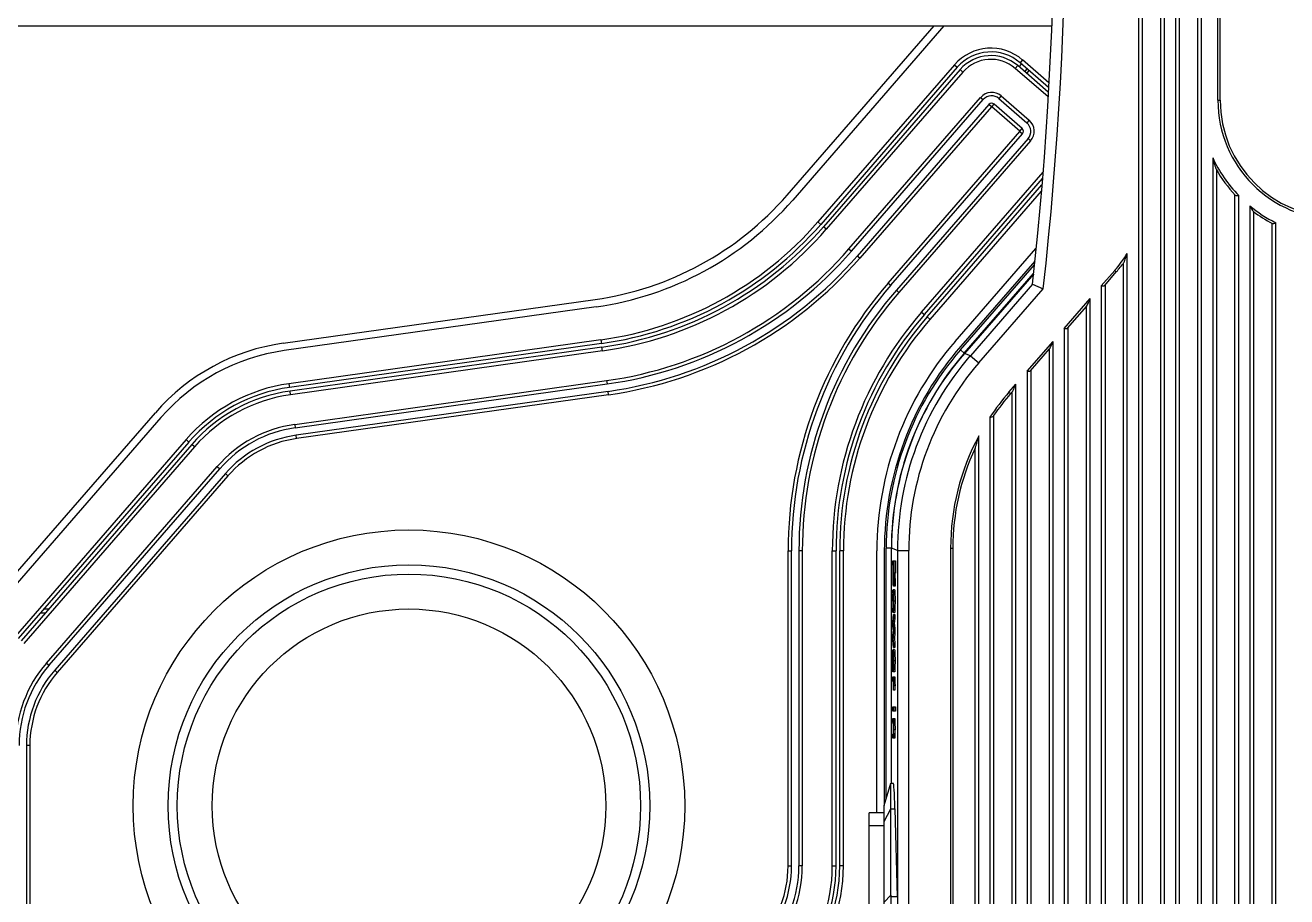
# Model space of a CAD drawing. Header units: millimetres. Extents: x -1070 to 42146, y 1440 to 12921.
# Drawn here: x 30749.2 to 30919.1, y 7191.2 to 7308.5 of the extents above; entities that cross this region are included whole.
import ezdxf

# ---------------------------------------------------------------- set-up
doc = ezdxf.new("R2010")
doc.units = ezdxf.units.MM
for name, color, linetype in [('DW-PLUS-PEIDIANHE实线CONTINUOUS', 7, 'Continuous'), ('DW-PLUS-XIANGTI实线CONTINUOUS', 7, 'Continuous'), ('MOUZU_COVER实线CONTINUOUS', 7, 'Continuous'), ('POWER-Z实线CONTINUOUS', 7, 'Continuous')]:
    doc.layers.add(name, color=color, linetype=linetype)

# ---------------------------------------------------------------- blocks, each defined once
blk = doc.blocks.new('HJRTY45UYJDFGD')
at = {"layer": 'DW-PLUS-PEIDIANHE实线CONTINUOUS', "color": 251}
for p, q in [((-18.25, 201.08), (-18.25, 798.72)), ((-21.75, 797.26), (-21.75, 202.54)), ((-21.25, 797.09), (-21.25, 202.71)), ((-18.75, 201.67), (-18.75, 798.13)), ((-23.75, 203.92), (-23.75, 795.88)), ((-23.25, 203.26), (-23.25, 796.54)), ((-26.75, 794.62), (-26.75, 205.18)), ((-26.25, 794.5), (-26.25, 205.3)), ((-16.05, 469.9), (-16.05, 529.9)), ((-15.75, 469.9), (-15.75, 529.9)), ((-16.05, 469.9), (-15.75, 469.9)), ((-16.75, 462.16), (-16.75, 200.54)), ((-16.25, 460.55), (-16.25, 200.77)), ((-13.75, 200.01), (-13.75, 457.15)), ((-13.25, 199.49), (-13.25, 457.06)), ((-11.75, 455.68), (-11.75, 199.11)), ((-11.25, 454.9), (-11.25, 199.39)), ((-8.75, 198.9), (-8.75, 453.32)), ((-8.25, 198.43), (-8.25, 453.4)), ((-28.25, 206.11), (-28.25, 449.28)), ((-31.75, 444.9), (-29.95, 446.97)), ((-29.95, 446.97), (-29.73, 446.78)), ((-28.75, 206.87), (-28.75, 448)), ((-40.86, 446.54), (-50.19, 435.8)), ((-31.29, 444.97), (-29.73, 446.78)), ((-41.01, 445.15), (-49.39, 435.5)), ((-48.26, 434.52), (-39.57, 444.52)), ((-41.01, 445.15), (-39.57, 444.52)), ((-31.75, 444.9), (-31.75, 208.58)), ((-31.25, 445.02), (-31.25, 208.65)), ((-36.75, 439.15), (-33.25, 443.18)), ((-36.29, 439.22), (-33.71, 442.19)), ((-33.75, 210.67), (-33.75, 442.15)), ((-33.25, 209.78), (-33.25, 443.18)), ((-36.75, 439.15), (-36.75, 212.97)), ((-36.25, 439.27), (-36.25, 212.97)), ((-41.75, 433.4), (-38.25, 437.43)), ((-38.25, 214.53), (-38.25, 437.43)), ((-49.39, 435.5), (-50.19, 435.8)), ((-49.39, 435.5), (-48.26, 434.52)), ((-41.29, 433.47), (-38.71, 436.44)), ((-38.75, 215.6), (-38.75, 436.39)), ((-41.75, 433.4), (-41.75, 218.75)), ((-41.25, 433.52), (-41.25, 218.65)), ((-44.19, 430.59), (-43.25, 431.67)), ((-43.25, 220.88), (-43.25, 431.67)), ((-44.19, 430.59), (-43.97, 430.39)), ((-43.97, 430.39), (-43.71, 430.69)), ((-43.75, 222.26), (-43.75, 430.64)), ((-46.75, 427.22), (-46.75, 226.96)), ((-46.25, 427.43), (-46.25, 226.68)), ((-48.25, 230.32), (-48.25, 424.71)), ((-48.75, 232.54), (-48.75, 423.04)), ((-60, 409.6), (-60, 409.58)), ((-59.19, 409.28), (-60, 409.58)), ((-60, 377.94), (-60, 409.58)), ((-52.05, 409.58), (-51.75, 409.58)), ((-52.05, 409.58), (-52.05, 249.86)), ((-51.75, 409.58), (-51.75, 249.9)), ((-59.85, 407.9), (-59.49, 407.9)), ((-59.85, 407.3), (-59.85, 407.9)), ((-59.69, 407.9), (-59.69, 406.2)), ((-59.49, 407.9), (-59.49, 406.2)), ((-59.19, 409.28), (-57.7, 409.28)), ((-59.19, 409.28), (-59.19, 289.9)), ((-57.7, 409.28), (-57.7, 289.9)), ((-59.79, 407.3), (-59.85, 407.3)), ((-59.79, 406.15), (-59.79, 407.3)), ((-59.71, 407.3), (-59.77, 407.3)), ((-59.77, 407.3), (-59.77, 406.14)), ((-59.71, 406.14), (-59.77, 406.14)), ((-59.71, 406.15), (-59.71, 407.3)), ((-59.49, 406.2), (-59.69, 406.2)), ((-59.72, 405.32), (-59.76, 405.32)), ((-59.54, 404.47), (-59.74, 404.47)), ((-59.52, 404.6), (-59.72, 404.6)), ((-59.5, 405.52), (-59.7, 405.52)), ((-59.5, 404.96), (-59.7, 404.96)), ((-59.76, 403.14), (-59.83, 403.14)), ((-59.59, 403.98), (-59.79, 403.98)), ((-59.55, 403.48), (-59.75, 403.48)), ((-59.75, 402.45), (-59.84, 402.45)), ((-59.76, 401.77), (-59.83, 401.77)), ((-59.55, 401.36), (-59.75, 401.36)), ((-59.53, 402.45), (-59.73, 402.45)), ((-59.85, 399.68), (-59.74, 400.68)), ((-59.85, 399.1), (-59.85, 399.68)), ((-59.74, 400.11), (-59.83, 399.39)), ((-59.63, 399.39), (-59.83, 399.39)), ((-59.59, 400.93), (-59.79, 400.93)), ((-59.54, 400.68), (-59.74, 400.68)), ((-59.74, 400.68), (-59.74, 400.11)), ((-59.54, 400.11), (-59.74, 400.11)), ((-59.54, 400.11), (-59.63, 399.39)), ((-59.54, 400.68), (-59.54, 400.11)), ((-59.76, 398.44), (-59.85, 399.1)), ((-59.85, 397.8), (-59.78, 398.32)), ((-59.85, 397.22), (-59.85, 397.8)), ((-59.74, 398.14), (-59.82, 397.49)), ((-59.6, 399.23), (-59.8, 399.23)), ((-59.8, 399.23), (-59.74, 398.71)), ((-59.6, 397.65), (-59.8, 397.65)), ((-59.78, 398.32), (-59.76, 398.44)), ((-59.54, 398.71), (-59.74, 398.71)), ((-59.74, 398.71), (-59.74, 398.14)), ((-59.54, 398.14), (-59.74, 398.14)), ((-59.54, 398.14), (-59.62, 397.49)), ((-59.6, 399.23), (-59.54, 398.71)), ((-59.54, 398.71), (-59.54, 398.14)), ((-59.74, 396.2), (-59.85, 397.22)), ((-59.62, 397.49), (-59.82, 397.49)), ((-59.82, 397.49), (-59.74, 396.74)), ((-59.59, 395.93), (-59.79, 395.93)), ((-59.74, 396.74), (-59.74, 396.2)), ((-59.54, 396.74), (-59.74, 396.74)), ((-59.54, 396.2), (-59.74, 396.2)), ((-59.62, 397.49), (-59.54, 396.74)), ((-59.54, 396.74), (-59.54, 396.2)), ((-59.8, 394.37), (-59.84, 394.37)), ((-59.8, 395.05), (-59.83, 395.05)), ((-59.8, 392.92), (-59.8, 395.35)), ((-59.78, 395.32), (-59.78, 393.5)), ((-59.55, 395.5), (-59.75, 395.5)), ((-59.53, 394.4), (-59.73, 394.4)), ((-59.8, 393.85), (-59.83, 393.85)), ((-59.81, 393.51), (-59.82, 392.94)), ((-59.8, 392.94), (-59.82, 392.94)), ((-59.8, 393.51), (-59.81, 393.51)), ((-59.59, 392.92), (-59.79, 392.92)), ((-59.55, 393.34), (-59.75, 393.34)), ((-59.85, 392.25), (-59.54, 392.25)), ((-59.85, 391.7), (-59.85, 392.25)), ((-59.79, 391.7), (-59.85, 391.7)), ((-59.54, 391.75), (-59.75, 391.75)), ((-59.74, 392.25), (-59.74, 391.75)), ((-59.54, 391.4), (-59.74, 391.4)), ((-59.53, 391.05), (-59.73, 391.05)), ((-59.54, 392.25), (-59.54, 391.75)), ((-59.74, 390.48), (-59.76, 390.67)), ((-59.54, 390.48), (-59.74, 390.48)), ((-59.85, 388.23), (-59.49, 388.23)), ((-59.85, 387.64), (-59.85, 388.23)), ((-59.49, 387.64), (-59.85, 387.64)), ((-59.69, 388.23), (-59.69, 387.64)), ((-59.49, 388.23), (-59.49, 387.64)), ((-59.85, 386.66), (-59.54, 386.66)), ((-59.85, 386.11), (-59.85, 386.66)), ((-59.79, 386.11), (-59.85, 386.11)), ((-59.54, 386.16), (-59.75, 386.16)), ((-59.74, 386.66), (-59.74, 386.16)), ((-59.54, 386.66), (-59.54, 386.16)), ((-59.85, 384.56), (-59.78, 384.56)), ((-59.85, 384.01), (-59.85, 384.56)), ((-59.58, 384.01), (-59.85, 384.01)), ((-59.56, 384.04), (-59.76, 384.04)), ((-59.55, 384.21), (-59.75, 384.21)), ((-59.54, 384.58), (-59.74, 384.58)), ((-59.53, 385.12), (-59.73, 385.12)), ((-61, 374.94), (-60.1, 377.94)), ((-60.1, 377.94), (-59.78, 377.94)), ((-60.1, 362.88), (-60.1, 377.94)), ((-61, 324.86), (-61, 374.94)), ((-61, 372.79), (-60.1, 374.51)), ((-60.1, 374.51), (-59.55, 374.51)), ((-59.55, 374.51), (-59.26, 362.66)), ((-61, 361.94), (-60.1, 362.88)), ((-59.26, 362.66), (-60.1, 362.66))]:
    blk.add_line(p, q, dxfattribs=at)
for centre, radius, start, end in [((-538, 499.9), 500, 353.7134, 6.2866), ((-538, 499.9), 501.5, 353.6596, 6.3404), ((0, 469.9), 16.05, 180, 0), ((0, 469.9), 15.75, 180, 0), ((0, 469.9), 18.45, 204.7889, 224.0975), ((0, 469.9), 18.75, 209.6698, 223.0207), ((0, 469.9), 18.45, 230.4422, 243.4387), ((0, 469.9), 18.75, 232.9705, 242.326), ((-43.52, 458.76), 17.97, 319.0074, 328.153), ((-43.49, 458.74), 18.24, 318.9997, 324.1392), ((-19.22, 409.28), 39.98, 139.0002, 179.9998), ((-19.22, 409.28), 38.47, 138.9991, 180.0009), ((-19.99, 409.55), 32.07, 139.0086, 146.5626), ((-20.01, 409.57), 31.74, 139.0049, 145.7615), ((-19.96, 409.53), 31.8, 145.7585, 145.8888), ((-20.03, 409.58), 32.02, 151.8046, 180.0007), ((-20.05, 409.6), 31.69, 154.7108, 154.9001), ((-20.03, 409.58), 31.72, 154.8933, 180.0014), ((-201.66, 406.17), 141.96, 359.7379, 0.0142), ((-201.46, 406.17), 141.96, 359.7379, 0.0142), ((-43.72, 402.98), 16.13, 177.9302, 178.3204), ((-20.33, 402.41), 39.52, 179.9384, 181.0776), ((-35.9, 402.12), 23.95, 181.0902, 181.4931), ((-79.39, 391.08), 19.64, 358.8178, 360), ((-86.22, 391.05), 26.49, 358.7585, 359.987), ((-86.02, 391.05), 26.49, 358.7585, 359.987), ((-97.23, 385.11), 37.5, 359.1894, 0.0149), ((-97.03, 385.11), 37.5, 359.1894, 0.0149)]:
    blk.add_arc(centre, radius, start, end, dxfattribs=at)
for centre, major_axis, ratio, start_param, end_param in [((-19.98, 409.56), (37.49, -14.02), 0.999306, 2.784028, 3.498572), ((-59.78, 369.9), (0, 8.04), 0.034921, -0.959931, -0.00001), ((-49.66, 362.14), (10.29, -2.16), 0.807537, -2.973431, -2.947093)]:
    blk.add_ellipse(centre, major_axis=major_axis, ratio=ratio, start_param=start_param, end_param=end_param, dxfattribs=at)
for points, knots in [([(-16.75, 462.16), (-16.72, 462.03), (-16.65, 461.76), (-16.54, 461.36), (-16.44, 461.03), (-16.36, 460.79), (-16.32, 460.67), (-16.29, 460.62)], [0, 0, 0, 0, 0.258217, 0.51549, 0.769275, 0.891817, 1, 1, 1, 1]), ([(-13.71, 457.11), (-13.66, 457.06), (-13.49, 457.04), (-13.34, 457.05), (-13.25, 457.06)], [0, 0, 0, 0, 0.407517, 1, 1, 1, 1]), ([(-11.75, 455.68), (-11.71, 455.61), (-11.64, 455.47), (-11.52, 455.26), (-11.42, 455.1), (-11.35, 454.99), (-11.31, 454.95), (-11.29, 454.93)], [0, 0, 0, 0, 0.273425, 0.542589, 0.798164, 0.912069, 1, 1, 1, 1]), ([(-8.71, 453.29), (-8.68, 453.28), (-8.62, 453.28), (-8.46, 453.32), (-8.34, 453.36), (-8.25, 453.4)], [0, 0, 0, 0, 0.166343, 0.403742, 1, 1, 1, 1]), ([(-28.71, 448.06), (-28.68, 448.09), (-28.64, 448.18), (-28.56, 448.37), (-28.47, 448.64), (-28.36, 448.95), (-28.29, 449.17), (-28.25, 449.28)], [0, 0, 0, 0, 0.102356, 0.223153, 0.477877, 0.738147, 1, 1, 1, 1]), ([(-41.01, 445.15), (-41.01, 445.15), (-41.01, 445.15), (-41.01, 445.15), (-41.01, 445.15)], [0, 0, 0, 0, 0.584261, 1, 1, 1, 1]), ([(-31.75, 444.9), (-31.66, 444.9), (-31.51, 444.89), (-31.33, 444.93), (-31.29, 444.97)], [0, 0, 0, 0, 0.590142, 1, 1, 1, 1]), ([(-33.71, 442.19), (-33.69, 442.22), (-33.65, 442.29), (-33.57, 442.44), (-33.48, 442.65), (-33.36, 442.91), (-33.29, 443.09), (-33.25, 443.18)], [0, 0, 0, 0, 0.097252, 0.215798, 0.470824, 0.734106, 1, 1, 1, 1]), ([(-36.75, 439.15), (-36.66, 439.15), (-36.51, 439.14), (-36.33, 439.17), (-36.29, 439.22)], [0, 0, 0, 0, 0.590142, 1, 1, 1, 1]), ([(-38.71, 436.44), (-38.69, 436.47), (-38.65, 436.54), (-38.57, 436.69), (-38.48, 436.9), (-38.36, 437.16), (-38.29, 437.34), (-38.25, 437.43)], [0, 0, 0, 0, 0.097252, 0.215798, 0.470824, 0.734106, 1, 1, 1, 1]), ([(-41.75, 433.4), (-41.66, 433.4), (-41.51, 433.39), (-41.33, 433.42), (-41.29, 433.47)], [0, 0, 0, 0, 0.590142, 1, 1, 1, 1]), ([(-43.71, 430.69), (-43.69, 430.72), (-43.65, 430.79), (-43.57, 430.94), (-43.48, 431.15), (-43.36, 431.41), (-43.29, 431.59), (-43.25, 431.67)], [0, 0, 0, 0, 0.097252, 0.215798, 0.470824, 0.734106, 1, 1, 1, 1]), ([(-46.75, 427.22), (-46.66, 427.23), (-46.5, 427.24), (-46.33, 427.31), (-46.29, 427.37)], [0, 0, 0, 0, 0.580208, 1, 1, 1, 1]), ([(-48.71, 423.13), (-48.68, 423.19), (-48.65, 423.31), (-48.57, 423.57), (-48.44, 424.04), (-48.33, 424.44), (-48.25, 424.71)], [0, 0, 0, 0, 0.111129, 0.233867, 0.486661, 1, 1, 1, 1]), ([(-59.78, 405.08), (-59.78, 405.15), (-59.79, 405.5), (-59.79, 405.86), (-59.79, 406.15)], [0, 0, 0, 0, 0.193498, 1, 1, 1, 1]), ([(-59.77, 406.14), (-59.77, 406.05), (-59.77, 405.78), (-59.77, 405.51), (-59.76, 405.32)], [0, 0, 0, 0, 0.325002, 1, 1, 1, 1]), ([(-59.71, 405.6), (-59.71, 405.63), (-59.71, 405.82), (-59.71, 406), (-59.71, 406.15)], [0, 0, 0, 0, 0.179368, 1, 1, 1, 1]), ([(-59.77, 404.83), (-59.77, 404.85), (-59.78, 404.93), (-59.78, 405.01), (-59.78, 405.08)], [0, 0, 0, 0, 0.209668, 1, 1, 1, 1]), ([(-59.74, 404.47), (-59.75, 404.47), (-59.75, 404.51), (-59.76, 404.57), (-59.77, 404.69), (-59.77, 404.78), (-59.77, 404.83)], [0, 0, 0, 0, 0.068676, 0.2635, 0.582436, 1, 1, 1, 1]), ([(-59.76, 405.32), (-59.76, 405.28), (-59.76, 405.22), (-59.75, 405.14), (-59.75, 405.11), (-59.74, 405.08), (-59.74, 405.08)], [0, 0, 0, 0, 0.454309, 0.769602, 0.943276, 1, 1, 1, 1]), ([(-59.74, 405.08), (-59.74, 405.08), (-59.73, 405.1), (-59.73, 405.12), (-59.73, 405.17), (-59.72, 405.2), (-59.72, 405.22)], [0, 0, 0, 0, 0.070026, 0.261431, 0.576759, 1, 1, 1, 1]), ([(-59.72, 404.6), (-59.72, 404.57), (-59.72, 404.52), (-59.73, 404.48), (-59.74, 404.47), (-59.74, 404.47)], [0, 0, 0, 0, 0.731852, 0.924963, 1, 1, 1, 1]), ([(-59.72, 405.22), (-59.72, 405.25), (-59.72, 405.37), (-59.71, 405.5), (-59.71, 405.6)], [0, 0, 0, 0, 0.206403, 1, 1, 1, 1]), ([(-59.7, 404.96), (-59.7, 404.93), (-59.71, 404.81), (-59.71, 404.69), (-59.72, 404.6)], [0, 0, 0, 0, 0.285746, 1, 1, 1, 1]), ([(-59.7, 405.52), (-59.7, 405.46), (-59.7, 405.28), (-59.7, 405.09), (-59.7, 404.96)], [0, 0, 0, 0, 0.294803, 1, 1, 1, 1]), ([(-59.52, 404.6), (-59.52, 404.57), (-59.52, 404.52), (-59.53, 404.48), (-59.54, 404.47), (-59.54, 404.47)], [0, 0, 0, 0, 0.731852, 0.924963, 1, 1, 1, 1]), ([(-59.5, 404.96), (-59.5, 404.93), (-59.51, 404.81), (-59.51, 404.69), (-59.52, 404.6)], [0, 0, 0, 0, 0.285746, 1, 1, 1, 1]), ([(-59.5, 405.52), (-59.5, 405.46), (-59.5, 405.28), (-59.5, 405.09), (-59.5, 404.96)], [0, 0, 0, 0, 0.294803, 1, 1, 1, 1]), ([(-59.85, 402.45), (-59.85, 402.55), (-59.85, 402.88), (-59.85, 403.22), (-59.84, 403.45)], [0, 0, 0, 0, 0.28442, 1, 1, 1, 1]), ([(-59.84, 403.56), (-59.84, 403.63), (-59.83, 403.73), (-59.82, 403.87), (-59.81, 403.94), (-59.8, 403.98), (-59.79, 403.98)], [0, 0, 0, 0, 0.459143, 0.765409, 0.937661, 1, 1, 1, 1]), ([(-59.83, 403.14), (-59.83, 403.1), (-59.84, 402.87), (-59.84, 402.64), (-59.84, 402.45)], [0, 0, 0, 0, 0.208598, 1, 1, 1, 1]), ([(-59.79, 403.42), (-59.8, 403.42), (-59.81, 403.39), (-59.81, 403.35), (-59.82, 403.26), (-59.82, 403.19), (-59.83, 403.14)], [0, 0, 0, 0, 0.060367, 0.220065, 0.519319, 1, 1, 1, 1]), ([(-59.79, 403.98), (-59.79, 403.98), (-59.78, 403.97), (-59.77, 403.92), (-59.76, 403.83), (-59.75, 403.67), (-59.75, 403.55), (-59.75, 403.48)], [0, 0, 0, 0, 0.024811, 0.080102, 0.281015, 0.589022, 1, 1, 1, 1]), ([(-59.76, 403.14), (-59.76, 403.19), (-59.77, 403.26), (-59.77, 403.35), (-59.78, 403.39), (-59.79, 403.42), (-59.79, 403.42)], [0, 0, 0, 0, 0.477856, 0.777002, 0.938644, 1, 1, 1, 1]), ([(-59.75, 402.45), (-59.75, 402.52), (-59.75, 402.75), (-59.75, 402.98), (-59.76, 403.14)], [0, 0, 0, 0, 0.285909, 1, 1, 1, 1]), ([(-59.75, 403.48), (-59.74, 403.41), (-59.74, 403.07), (-59.73, 402.72), (-59.73, 402.45)], [0, 0, 0, 0, 0.209622, 1, 1, 1, 1]), ([(-59.59, 403.98), (-59.59, 403.98), (-59.58, 403.97), (-59.57, 403.92), (-59.56, 403.83), (-59.55, 403.67), (-59.55, 403.55), (-59.55, 403.48)], [0, 0, 0, 0, 0.024811, 0.080102, 0.281015, 0.589022, 1, 1, 1, 1]), ([(-59.55, 403.48), (-59.54, 403.41), (-59.54, 403.07), (-59.53, 402.72), (-59.53, 402.45)], [0, 0, 0, 0, 0.209622, 1, 1, 1, 1]), ([(-59.84, 402.45), (-59.84, 402.39), (-59.84, 402.16), (-59.83, 401.93), (-59.83, 401.77)], [0, 0, 0, 0, 0.283479, 1, 1, 1, 1]), ([(-59.83, 401.12), (-59.83, 401.14), (-59.84, 401.27), (-59.84, 401.4), (-59.84, 401.5)], [0, 0, 0, 0, 0.199919, 1, 1, 1, 1]), ([(-59.83, 401.77), (-59.82, 401.73), (-59.82, 401.66), (-59.81, 401.56), (-59.81, 401.52), (-59.8, 401.5), (-59.79, 401.5)], [0, 0, 0, 0, 0.479204, 0.776664, 0.937807, 1, 1, 1, 1]), ([(-59.79, 400.93), (-59.8, 400.93), (-59.81, 400.95), (-59.82, 401.01), (-59.82, 401.07), (-59.83, 401.12)], [0, 0, 0, 0, 0.07067, 0.232194, 1, 1, 1, 1]), ([(-59.79, 401.5), (-59.79, 401.5), (-59.78, 401.52), (-59.77, 401.57), (-59.77, 401.66), (-59.76, 401.73), (-59.76, 401.77)], [0, 0, 0, 0, 0.060474, 0.223489, 0.525988, 1, 1, 1, 1]), ([(-59.75, 401.36), (-59.75, 401.29), (-59.76, 401.19), (-59.77, 401.04), (-59.78, 400.98), (-59.78, 400.93), (-59.79, 400.93)], [0, 0, 0, 0, 0.450834, 0.760816, 0.93731, 1, 1, 1, 1]), ([(-59.76, 401.77), (-59.76, 401.82), (-59.75, 402.05), (-59.75, 402.28), (-59.75, 402.45)], [0, 0, 0, 0, 0.212516, 1, 1, 1, 1]), ([(-59.73, 402.45), (-59.73, 402.35), (-59.74, 401.98), (-59.74, 401.62), (-59.75, 401.36)], [0, 0, 0, 0, 0.292365, 1, 1, 1, 1]), ([(-59.55, 401.36), (-59.55, 401.29), (-59.56, 401.19), (-59.57, 401.04), (-59.58, 400.98), (-59.58, 400.93), (-59.59, 400.93)], [0, 0, 0, 0, 0.450834, 0.760816, 0.93731, 1, 1, 1, 1]), ([(-59.53, 402.45), (-59.53, 402.35), (-59.54, 401.98), (-59.54, 401.62), (-59.55, 401.36)], [0, 0, 0, 0, 0.292365, 1, 1, 1, 1]), ([(-59.63, 399.39), (-59.63, 399.39), (-59.62, 399.33), (-59.61, 399.28), (-59.6, 399.23)], [0, 0, 0, 0, 0.083194, 1, 1, 1, 1]), ([(-59.84, 395.51), (-59.84, 395.57), (-59.83, 395.68), (-59.82, 395.82), (-59.81, 395.88), (-59.8, 395.93), (-59.79, 395.93)], [0, 0, 0, 0, 0.456364, 0.764386, 0.937812, 1, 1, 1, 1]), ([(-59.79, 395.93), (-59.79, 395.93), (-59.78, 395.88), (-59.77, 395.82), (-59.76, 395.67), (-59.75, 395.57), (-59.75, 395.5)], [0, 0, 0, 0, 0.062272, 0.234896, 0.542075, 1, 1, 1, 1]), ([(-59.59, 395.93), (-59.59, 395.93), (-59.58, 395.88), (-59.57, 395.82), (-59.56, 395.67), (-59.55, 395.57), (-59.55, 395.5)], [0, 0, 0, 0, 0.062272, 0.234896, 0.542075, 1, 1, 1, 1]), ([(-59.85, 394.37), (-59.85, 394.48), (-59.85, 394.86), (-59.85, 395.24), (-59.84, 395.51)], [0, 0, 0, 0, 0.289439, 1, 1, 1, 1]), ([(-59.84, 393.44), (-59.85, 393.51), (-59.85, 393.82), (-59.85, 394.13), (-59.85, 394.37)], [0, 0, 0, 0, 0.228936, 1, 1, 1, 1]), ([(-59.83, 395.05), (-59.83, 395), (-59.84, 394.78), (-59.84, 394.55), (-59.84, 394.37)], [0, 0, 0, 0, 0.210483, 1, 1, 1, 1]), ([(-59.84, 394.37), (-59.84, 394.32), (-59.84, 394.15), (-59.84, 393.97), (-59.83, 393.85)], [0, 0, 0, 0, 0.282646, 1, 1, 1, 1]), ([(-59.8, 395.35), (-59.81, 395.33), (-59.81, 395.22), (-59.82, 395.13), (-59.83, 395.05)], [0, 0, 0, 0, 0.26697, 1, 1, 1, 1]), ([(-59.76, 395.04), (-59.76, 395.1), (-59.77, 395.2), (-59.77, 395.3), (-59.78, 395.32)], [0, 0, 0, 0, 0.699412, 1, 1, 1, 1]), ([(-59.75, 394.4), (-59.75, 394.46), (-59.75, 394.67), (-59.75, 394.89), (-59.76, 395.04)], [0, 0, 0, 0, 0.286103, 1, 1, 1, 1]), ([(-59.76, 393.71), (-59.76, 393.76), (-59.75, 393.99), (-59.75, 394.22), (-59.75, 394.4)], [0, 0, 0, 0, 0.206289, 1, 1, 1, 1]), ([(-59.75, 395.5), (-59.75, 395.43), (-59.74, 395.06), (-59.73, 394.7), (-59.73, 394.4)], [0, 0, 0, 0, 0.200997, 1, 1, 1, 1]), ([(-59.73, 394.4), (-59.73, 394.3), (-59.74, 393.94), (-59.74, 393.59), (-59.75, 393.34)], [0, 0, 0, 0, 0.29242, 1, 1, 1, 1]), ([(-59.55, 395.5), (-59.55, 395.43), (-59.54, 395.06), (-59.53, 394.7), (-59.53, 394.4)], [0, 0, 0, 0, 0.200997, 1, 1, 1, 1]), ([(-59.53, 394.4), (-59.53, 394.3), (-59.54, 393.94), (-59.54, 393.59), (-59.55, 393.34)], [0, 0, 0, 0, 0.29242, 1, 1, 1, 1]), ([(-59.82, 392.94), (-59.82, 392.97), (-59.84, 393.13), (-59.84, 393.3), (-59.84, 393.44)], [0, 0, 0, 0, 0.169468, 1, 1, 1, 1]), ([(-59.83, 393.85), (-59.83, 393.81), (-59.83, 393.7), (-59.82, 393.59), (-59.81, 393.51)], [0, 0, 0, 0, 0.329711, 1, 1, 1, 1]), ([(-59.75, 393.34), (-59.75, 393.27), (-59.76, 393.17), (-59.77, 393.03), (-59.78, 392.97), (-59.78, 392.92), (-59.79, 392.92)], [0, 0, 0, 0, 0.457907, 0.76502, 0.937591, 1, 1, 1, 1]), ([(-59.78, 393.5), (-59.78, 393.52), (-59.77, 393.59), (-59.76, 393.66), (-59.76, 393.71)], [0, 0, 0, 0, 0.298163, 1, 1, 1, 1]), ([(-59.55, 393.34), (-59.55, 393.27), (-59.56, 393.17), (-59.57, 393.03), (-59.58, 392.97), (-59.58, 392.92), (-59.59, 392.92)], [0, 0, 0, 0, 0.457907, 0.76502, 0.937591, 1, 1, 1, 1]), ([(-59.77, 391.61), (-59.77, 391.63), (-59.78, 391.65), (-59.78, 391.7), (-59.79, 391.7)], [0, 0, 0, 0, 0.716424, 1, 1, 1, 1]), ([(-59.76, 391.4), (-59.76, 391.42), (-59.76, 391.49), (-59.76, 391.56), (-59.77, 391.61)], [0, 0, 0, 0, 0.336652, 1, 1, 1, 1]), ([(-59.75, 391.08), (-59.75, 391.1), (-59.75, 391.21), (-59.76, 391.32), (-59.76, 391.4)], [0, 0, 0, 0, 0.267789, 1, 1, 1, 1]), ([(-59.75, 391.75), (-59.75, 391.73), (-59.75, 391.61), (-59.74, 391.49), (-59.74, 391.4)], [0, 0, 0, 0, 0.240666, 1, 1, 1, 1]), ([(-59.74, 391.4), (-59.74, 391.38), (-59.74, 391.26), (-59.73, 391.14), (-59.73, 391.05)], [0, 0, 0, 0, 0.233887, 1, 1, 1, 1]), ([(-59.55, 391.75), (-59.55, 391.73), (-59.55, 391.61), (-59.54, 391.49), (-59.54, 391.4)], [0, 0, 0, 0, 0.240666, 1, 1, 1, 1]), ([(-59.54, 391.4), (-59.54, 391.38), (-59.54, 391.26), (-59.53, 391.14), (-59.53, 391.05)], [0, 0, 0, 0, 0.233887, 1, 1, 1, 1]), ([(-59.76, 385.85), (-59.76, 385.89), (-59.76, 385.95), (-59.77, 386.03), (-59.78, 386.07), (-59.78, 386.1), (-59.79, 386.11)], [0, 0, 0, 0, 0.419541, 0.724667, 0.914835, 1, 1, 1, 1]), ([(-59.79, 386.11), (-59.79, 386.11), (-59.79, 386.11), (-59.79, 386.11), (-59.79, 386.11)], [0, 0, 0, 0, 0.519516, 1, 1, 1, 1]), ([(-59.75, 385.24), (-59.75, 385.3), (-59.75, 385.5), (-59.75, 385.7), (-59.76, 385.85)], [0, 0, 0, 0, 0.278425, 1, 1, 1, 1]), ([(-59.75, 386.16), (-59.75, 386.09), (-59.74, 385.75), (-59.73, 385.4), (-59.73, 385.12)], [0, 0, 0, 0, 0.196077, 1, 1, 1, 1]), ([(-59.55, 386.16), (-59.55, 386.09), (-59.54, 385.75), (-59.53, 385.4), (-59.53, 385.12)], [0, 0, 0, 0, 0.196077, 1, 1, 1, 1]), ([(-59.78, 384.56), (-59.78, 384.56), (-59.77, 384.59), (-59.77, 384.61), (-59.76, 384.63)], [0, 0, 0, 0, 0.226639, 1, 1, 1, 1]), ([(-59.76, 384.04), (-59.76, 384.04), (-59.77, 384.03), (-59.77, 384.01), (-59.78, 384.01)], [0, 0, 0, 0, 0.427735, 1, 1, 1, 1]), ([(-59.76, 384.63), (-59.76, 384.64), (-59.76, 384.72), (-59.76, 384.79), (-59.75, 384.86)], [0, 0, 0, 0, 0.169264, 1, 1, 1, 1]), ([(-59.75, 384.21), (-59.75, 384.2), (-59.75, 384.14), (-59.76, 384.08), (-59.76, 384.04)], [0, 0, 0, 0, 0.328169, 1, 1, 1, 1]), ([(-59.75, 384.86), (-59.75, 384.89), (-59.75, 385.01), (-59.75, 385.14), (-59.75, 385.24)], [0, 0, 0, 0, 0.227783, 1, 1, 1, 1]), ([(-59.74, 384.58), (-59.74, 384.55), (-59.74, 384.43), (-59.74, 384.3), (-59.75, 384.21)], [0, 0, 0, 0, 0.285565, 1, 1, 1, 1]), ([(-59.56, 384.04), (-59.56, 384.04), (-59.57, 384.03), (-59.57, 384.01), (-59.58, 384.01)], [0, 0, 0, 0, 0.427735, 1, 1, 1, 1]), ([(-59.55, 384.21), (-59.55, 384.2), (-59.55, 384.14), (-59.56, 384.08), (-59.56, 384.04)], [0, 0, 0, 0, 0.328169, 1, 1, 1, 1]), ([(-59.54, 384.58), (-59.54, 384.55), (-59.54, 384.43), (-59.54, 384.3), (-59.55, 384.21)], [0, 0, 0, 0, 0.285565, 1, 1, 1, 1]), ([(-60.1, 362.66), (-60.09, 362.57), (-60.09, 362.19), (-60.09, 361.81), (-60.1, 361.51)], [0, 0, 0, 0, 0.228917, 1, 1, 1, 1])]:
    blk.add_open_spline(points, degree=3, knots=knots, dxfattribs=at)
blk.add_open_spline([(-59.83, 399.39), (-59.82, 399.34), (-59.81, 399.28), (-59.8, 399.23)], degree=3, dxfattribs=at)
at = {"layer": 'DW-PLUS-XIANGTI实线CONTINUOUS', "color": 251}
for p, q in [((-218, 479.9), (-38.45, 479.9)), ((-74.07, 457.11), (-54.26, 479.9)), ((-52.94, 479.9), (-73.32, 456.46)), ((-51.52, 474.67), (-69.92, 453.51)), ((-51.15, 474.34), (-69.54, 453.18)), ((-51.52, 474.67), (-51.15, 474.34)), ((-42.82, 474.39), (-42.49, 474.77)), ((-42.35, 475.31), (-42.68, 474.93)), ((-38.85, 471.6), (-42.68, 474.93)), ((-38.81, 472.23), (-42.35, 475.31)), ((-55.2, 440.71), (-39.74, 458.5)), ((-54.82, 440.38), (-39.82, 457.64)), ((-69.92, 453.51), (-69.54, 453.18)), ((-51.43, 437.43), (-40.55, 449.94)), ((-50.73, 436.28), (-40.76, 447.75)), ((-40.71, 448.23), (-50.67, 436.78)), ((-50.21, 435.83), (-40.87, 446.57)), ((-141.93, 437.17), (-99.92, 443.08)), ((-99.78, 442.09), (-141.79, 436.18)), ((-54.82, 440.38), (-55.2, 440.71)), ((-99.16, 437.63), (-141.16, 431.73)), ((-99.09, 437.14), (-141.09, 431.23)), ((-99.16, 437.63), (-99.09, 437.14)), ((-50.21, 435.83), (-50.73, 436.28)), ((-141.16, 431.73), (-141.09, 431.23)), ((-182.16, 401.37), (-159.16, 427.82)), ((-158.41, 427.16), (-181.4, 400.71)), ((-155.01, 424.21), (-178, 397.76)), ((-154.64, 423.88), (-177.63, 397.43)), ((-155.01, 424.21), (-154.64, 423.88)), ((-60.03, 409.57), (-60.72, 409.57)), ((-60.72, 375.89), (-60.72, 409.57)), ((-60.03, 377.94), (-60.03, 409.57)), ((-66.48, 409.22), (-66.98, 409.22)), ((-66.98, 366.8), (-66.98, 409.22)), ((-66.48, 366.8), (-66.48, 409.22)), ((-61.98, 373.94), (-61.98, 409.22)), ((-60.98, 409.22), (-60.98, 374.94)), ((-174.18, 401.4), (-173.51, 401.4)), ((-174.61, 400.9), (-173.95, 400.9)), ((-66.48, 366.8), (-66.98, 366.8))]:
    blk.add_line(p, q, dxfattribs=at)
for centre, radius, start, end in [((-46.62, 470.4), 6.5, 49, 139), ((-46.62, 470.4), 6, 49, 139), ((-105.77, 484.67), 42, 278, 319), ((-105.77, 484.67), 43, 278, 319), ((-105.77, 484.67), 47.5, 278, 319), ((-105.77, 484.67), 48, 278, 319), ((-18.98, 409.22), 48, 139, 180), ((-18.98, 409.22), 47.5, 139, 180), ((-138.03, 409.45), 28, 98, 139), ((-18.98, 409.22), 43, 139, 180), ((-18.98, 409.22), 42, 139, 180), ((-138.03, 409.45), 27, 98, 139), ((-20, 409.57), 40.72, 139, 180), ((-20, 409.57), 40.03, 139, 180), ((-138.03, 409.45), 22.5, 98, 139), ((-138.03, 409.45), 22, 98, 139), ((-88.98, 366.8), 22, 319, 0), ((-88.98, 366.8), 22.5, 319, 0)]:
    blk.add_arc(centre, radius, start, end, dxfattribs=at)
at = {"layer": 'MOUZU_COVER实线CONTINUOUS', "color": 251}
for p, q in [((-43.34, 474.18), (-43.01, 474.55)), ((-38.93, 470.35), (-43.34, 474.18)), ((-38.89, 470.97), (-43.01, 474.55)), ((-42.07, 473.73), (-41.74, 474.11)), ((-50.77, 474.01), (-69.16, 452.85)), ((-50.39, 473.68), (-68.79, 452.52)), ((-50.39, 473.68), (-50.77, 474.01)), ((-41.8, 473.5), (-41.47, 473.88)), ((-38.89, 471.08), (-38.94, 471.02)), ((-65.74, 449.87), (-48, 470.28)), ((-65.39, 449.57), (-47.65, 469.98)), ((-46.9, 469.32), (-64.64, 448.91)), ((-46.55, 469.02), (-64.29, 448.61)), ((-48, 470.28), (-47.65, 469.98)), ((-46.55, 469.02), (-46.9, 469.32)), ((-46.49, 469.02), (-46.19, 469.37)), ((-42.72, 465.74), (-46.49, 469.02)), ((-42.42, 466.09), (-46.19, 469.37)), ((-45.23, 470.47), (-45.54, 470.12)), ((-45.54, 470.12), (-41.76, 466.84)), ((-45.23, 470.47), (-41.46, 467.19)), ((-60.45, 445.28), (-42.71, 465.68)), ((-42.72, 465.74), (-42.42, 466.09)), ((-42.71, 465.68), (-42.37, 465.38)), ((-41.46, 467.19), (-41.76, 466.84)), ((-60.11, 444.98), (-42.37, 465.38)), ((-41.61, 464.73), (-59.35, 444.32)), ((-41.27, 464.43), (-59.01, 444.02)), ((-41.27, 464.43), (-41.61, 464.73)), ((-55.96, 441.37), (-39.58, 460.21)), ((-55.58, 441.04), (-39.66, 459.35)), ((-68.79, 452.52), (-69.16, 452.85)), ((-65.74, 449.87), (-65.39, 449.57)), ((-64.29, 448.61), (-64.64, 448.91)), ((-60.45, 445.28), (-60.11, 444.98)), ((-59.01, 444.02), (-59.35, 444.32)), ((-55.96, 441.37), (-55.58, 441.04)), ((-99.02, 436.64), (-141.02, 430.74)), ((-98.95, 436.15), (-140.96, 430.24)), ((-98.95, 436.15), (-99.02, 436.64)), ((-140.39, 426.24), (-98.39, 432.14)), ((-140.33, 425.79), (-98.32, 431.69)), ((-98.39, 432.14), (-98.32, 431.69)), ((-140.96, 430.24), (-141.02, 430.74)), ((-98.18, 430.7), (-140.19, 424.8)), ((-98.12, 430.25), (-140.13, 424.34)), ((-98.12, 430.25), (-98.18, 430.7)), ((-140.39, 426.24), (-140.33, 425.79)), ((-140.13, 424.34), (-140.19, 424.8)), ((-154.26, 423.55), (-177.25, 397.1)), ((-153.88, 423.22), (-176.87, 396.77)), ((-153.88, 423.22), (-154.26, 423.55)), ((-173.82, 394.12), (-150.83, 420.57)), ((-173.48, 393.82), (-150.49, 420.27)), ((-150.83, 420.57), (-150.49, 420.27)), ((-149.73, 419.62), (-172.72, 393.17)), ((-149.38, 419.31), (-172.38, 392.87)), ((-149.38, 419.31), (-149.73, 419.62)), ((-73.93, 409.22), (-73.48, 409.22)), ((-73.93, 366.8), (-73.93, 409.22)), ((-73.48, 366.8), (-73.48, 409.22)), ((-72.02, 409.22), (-72.48, 409.22)), ((-72.48, 409.22), (-72.48, 366.8)), ((-72.02, 409.22), (-72.02, 366.8)), ((-67.98, 409.22), (-67.48, 409.22)), ((-67.98, 366.8), (-67.98, 409.22)), ((-67.48, 366.8), (-67.48, 409.22)), ((-173.82, 394.12), (-173.48, 393.82)), ((-172.38, 392.87), (-172.72, 393.17)), ((-176.52, 383), (-176.52, 340.58)), ((-176.07, 383), (-176.52, 383)), ((-176.07, 383), (-176.07, 340.58)), ((-73.93, 366.8), (-73.48, 366.8)), ((-72.02, 366.8), (-72.48, 366.8)), ((-67.98, 366.8), (-67.48, 366.8))]:
    blk.add_line(p, q, dxfattribs=at)
for radius in [37.14, 32.44, 31.2, 26.5]:
    blk.add_circle((-125, 374.9), radius, dxfattribs=at)
for centre, radius, start, end in [((-46.62, 470.4), 5.5, 49, 139), ((-46.62, 470.4), 5, 49, 139), ((-46.52, 468.99), 1.96, 49, 139), ((-46.52, 468.99), 1.5, 49, 139), ((-46.52, 468.99), 0.5, 49, 139), ((-46.52, 468.99), 0.0417, 49, 139), ((-42.75, 465.71), 0.0417, 319, 49), ((-42.75, 465.71), 0.5, 319, 49), ((-42.75, 465.71), 1.5, 319, 49), ((-42.75, 465.71), 1.96, 319, 49), ((-105.77, 484.67), 48.5, 278, 319), ((-105.77, 484.67), 49, 278, 319), ((-105.77, 484.67), 53.04, 278, 319), ((-105.77, 484.67), 53.5, 278, 319), ((-105.77, 484.67), 54.5, 278, 319), ((-105.77, 484.67), 54.96, 278, 319), ((-18.98, 409.22), 54.96, 139, 180), ((-18.98, 409.22), 54.5, 139, 180), ((-18.98, 409.22), 53.5, 139, 180), ((-18.98, 409.22), 53.04, 139, 180), ((-18.98, 409.22), 49, 139, 180), ((-18.98, 409.22), 48.5, 139, 180), ((-138.03, 409.45), 21.5, 98, 139), ((-138.03, 409.45), 21, 98, 139), ((-138.03, 409.45), 16.96, 98, 139), ((-138.03, 409.45), 16.5, 98, 139), ((-138.03, 409.45), 15.5, 98, 139), ((-138.03, 409.45), 15.04, 98, 139), ((-161.02, 383), 16.96, 139, 180), ((-161.02, 383), 16.5, 139, 180), ((-161.02, 383), 15.5, 139, 180), ((-161.02, 383), 15.04, 139, 180), ((-88.98, 366.8), 15.04, 319, 0), ((-88.98, 366.8), 15.5, 319, 0), ((-88.98, 366.8), 16.5, 319, 0), ((-88.98, 366.8), 16.96, 319, 0), ((-88.98, 366.8), 21, 319, 0), ((-88.98, 366.8), 21.5, 319, 0)]:
    blk.add_arc(centre, radius, start, end, dxfattribs=at)
at = {"layer": 'POWER-Z实线CONTINUOUS', "color": 251}
for p, q in [((-61, 373.94), (-63, 373.94)), ((-63, 325.86), (-63, 373.94)), ((-61, 372.22), (-63, 372.22))]:
    blk.add_line(p, q, dxfattribs=at)
blk = doc.blocks.new('*U380')
blk.add_blockref('HJRTY45UYJDFGD', (-1500, -503.15))
blk = doc.blocks.new('*U381')
at = {"color": 0, "linetype": 'ByBlock', "lineweight": -2, "transparency": 16777216}
blk.add_blockref('*U380', (0, 0), dxfattribs=at)

msp = doc.modelspace()

# ---------------------------------------------------------------- block references
at = {"lineweight": -3}
msp.add_blockref('*U381', (32425.863, 7331.698), dxfattribs=at)

doc.saveas('drawing.dxf')
